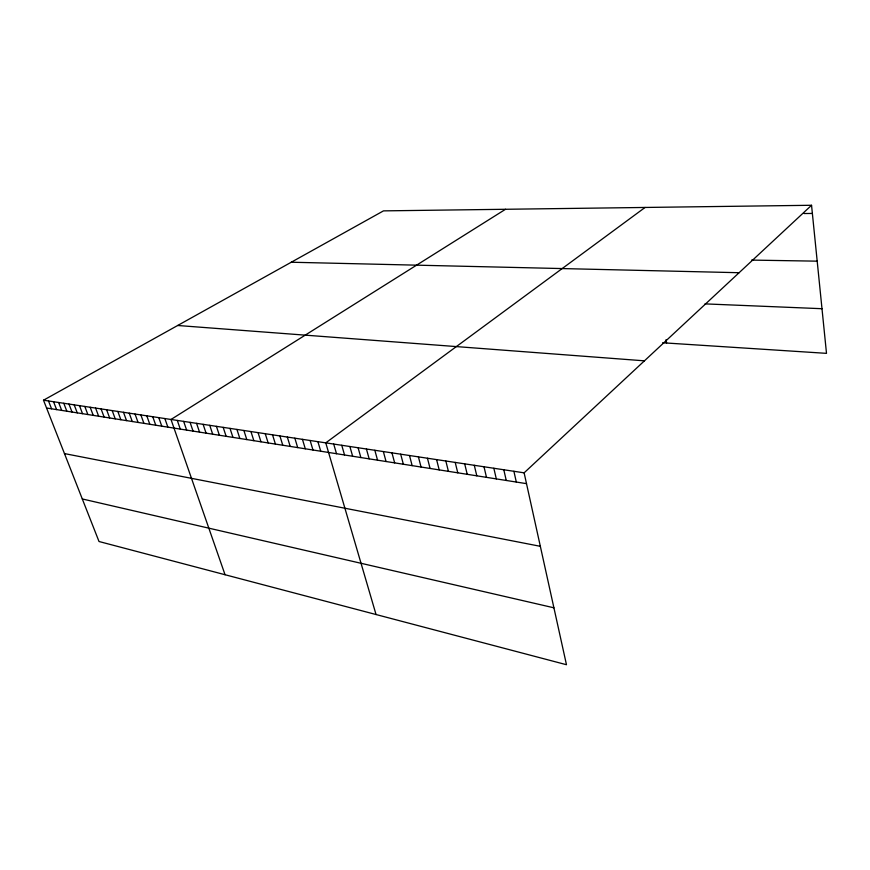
<?xml version="1.0" encoding="UTF-8"?>
<svg xmlns="http://www.w3.org/2000/svg" width="870" height="870" viewBox="0 0 870 870"><rect width="100%" height="100%" fill="white"/><g stroke="black" fill="none" stroke-linecap="round" stroke-linejoin="round"><path stroke-width="1.3" d="M524.121 472.834L566.479 664.723L99.017 541.51L43.5 400.211L524.121 472.834L811.547 205.276L826.5 353.351L662.614 342.769M645.083 207.451L325.761 442.863L376.047 614.535M505.513 209.278L170.999 419.481L225.047 574.733M43.5 400.211L383.485 210.877L811.547 205.276M804.141 213.52L812.373 213.454M751.549 260.097L817.191 261.163M291.287 262.229L739.108 272.712M704.994 303.88L821.998 308.709M177.676 325.489L644.442 360.832M46.567 408.019L526.513 483.655M64.467 453.585L540.346 546.317M82.291 498.956L553.918 607.804M48.502 400.972L51.569 408.813M53.548 401.733L56.615 409.607M58.638 402.505L61.705 410.412M63.782 403.278L66.838 411.216M68.958 404.061L72.025 412.032M74.189 404.854L77.256 412.858M79.474 405.648L82.53 413.685M84.803 406.453L87.859 414.533M90.175 407.269L93.231 415.371M95.602 408.084L98.647 416.23M101.072 408.911L104.128 417.089M106.608 409.748L109.653 417.959M112.186 410.586L115.231 418.84M117.82 411.445L120.854 419.731M123.496 412.304L126.541 420.623M129.238 413.163L132.273 421.526M135.035 414.044L138.069 422.439M140.886 414.925L143.909 423.364M146.791 415.816L149.814 424.288M152.75 416.719L155.773 425.234M158.775 417.633L161.787 426.18M164.854 418.546L167.867 427.137M177.295 420.428L180.286 429.095M183.646 421.385L186.637 430.095M190.073 422.363L193.053 431.107M196.555 423.342L199.534 432.129M203.112 424.332L206.081 433.162M209.735 425.332L212.693 434.206M216.423 426.344L219.381 435.261M223.177 427.366L226.135 436.316M230.006 428.388L232.953 437.392M236.912 429.432L239.848 438.48M243.883 430.487L246.808 439.578M250.93 431.553L253.855 440.688M258.053 432.629L260.967 441.808M265.252 433.717L268.156 442.939M272.527 434.815L275.42 444.091M279.89 435.935L282.772 445.244M287.328 437.055L290.199 446.419M294.843 438.186L297.703 447.604M302.445 439.339L305.294 448.8M310.133 440.503L312.972 450.007M317.909 441.677L320.736 451.225M333.71 444.059L336.516 453.716M341.747 445.277L344.542 454.977M349.881 446.506L352.654 456.261M358.103 447.745L360.865 457.555M366.422 449.007L369.163 458.86M374.839 450.279L377.558 460.186M383.344 451.563L386.062 461.524M391.957 452.868L394.654 462.883M400.678 454.183L403.354 464.254M409.498 455.51L412.152 465.635M418.416 456.859L421.058 467.038M427.453 458.229L430.074 468.462M436.588 459.61L439.187 469.898M445.842 461.002L448.42 471.355M455.206 462.416L457.772 472.823M464.689 463.851L467.223 474.313M474.291 465.298L476.803 475.825M484.003 466.766L486.493 477.358M493.845 468.256L496.313 478.902M503.806 469.767L506.253 480.468M513.898 471.29L516.312 482.056M666.05 339.648L666.594 343.019"/></g></svg>
